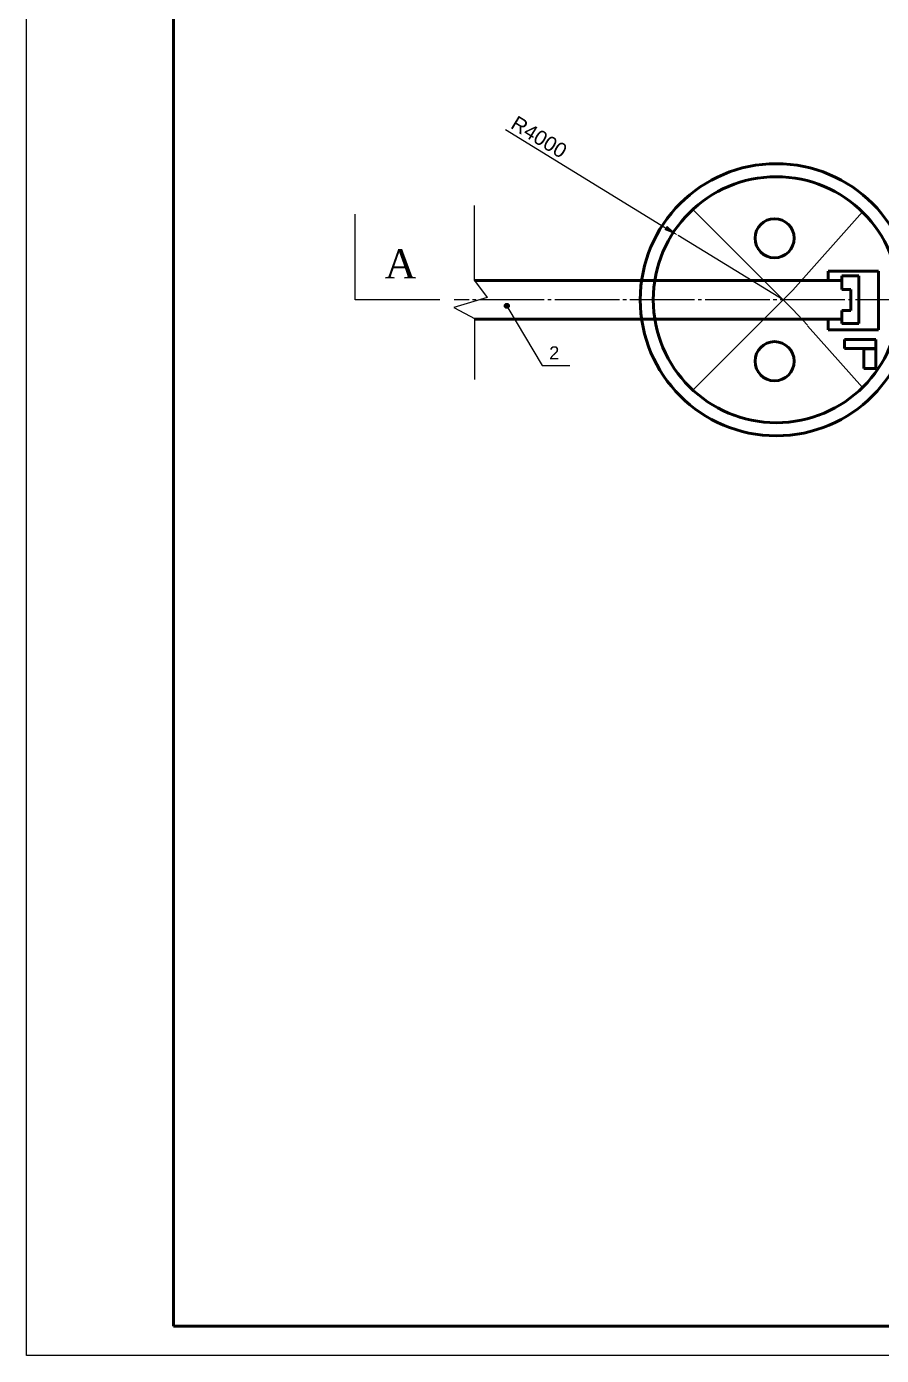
# Model space of a CAD drawing. Header units: millimetres. Extents: x 2139 to 2733, y 1509 to 1929.
# Drawn here: x 2139 to 2284.6, y 1508.6 to 1734.9 of the extents above; entities that cross this region are included whole.
import ezdxf

# ---------------------------------------------------------------- set-up
doc = ezdxf.new("R2010")
doc.units = ezdxf.units.MM
doc.linetypes.add('JIS_08_11', pattern=[12.8, 11, -0.6, 0.6, -0.6])
doc.layers.add('中心线', color=7, linetype='JIS_08_11', lineweight=9)
doc.layers.add('设备', color=7, linetype='Continuous', lineweight=50)
doc.layers.add('标注', color=7, linetype='Continuous')
doc.styles.get("Standard").update_dxf_attribs({"font": 'arial.ttf'})
doc.dimstyles.new('ISO-25', dxfattribs={"dimtxt": 2.5, "dimasz": 2.5, "dimexe": 1.25, "dimexo": 0.625, "dimtad": 1, "dimtxsty": 'Standard', "dimcen": 2.5, "dimadec": 0, "dimazin": 0, "dimtfac": 1, "dimtmove": 0, "dimatfit": 3, "dimfxl": 1, "dimarcsym": 0})

# ---------------------------------------------------------------- blocks, each defined once
blk = doc.blocks.new('*U17')
at = {"layer": '中心线', "color": 0, "transparency": 16777216}
blk.add_line((70.18, 0), (-34.78, 0), dxfattribs=at)
blk = doc.blocks.new('*D42')
at = {"layer": 'Defpoints', "color": 0, "transparency": 16777216}
for p in [(2249.99, 1699.36), (2267.85, 1688.41)]:
    blk.add_point(p, dxfattribs=at)
at = {"layer": '标注', "color": 0, "lineweight": -2, "transparency": 16777216}
for p, q in [((2220.58, 1717.4), (2247.86, 1700.67)), ((2267.85, 1688.41), (2249.99, 1699.36))]:
    blk.add_line(p, q, dxfattribs=at)
at = {"layer": '标注', "color": 0, "transparency": 16777216}
blk.add_solid([(2248.08, 1701.02), (2247.65, 1700.31), (2249.99, 1699.36)], dxfattribs=at)
at = {"layer": '标注', "color": 0, "transparency": 16777216, "insert": (2226.31, 1716.12), "char_height": 2.5, "attachment_point": 5, "rotation": 328.4838}
blk.add_mtext('R4000', dxfattribs=at)

msp = doc.modelspace()

# ---------------------------------------------------------------- hatches: boundary and pattern name
at = {"layer": '标注', "lineweight": -3, "true_color": 0x000000}
msp.add_hatch(color=18, dxfattribs=at).paths.add_polyline_path([(2221.219, 1687.37, -1), (2220.4, 1687.37, -1)])

# ---------------------------------------------------------------- linework, layer by layer
for p, q in [((2139.034, 1508.641), (2139.034, 1928.641)), ((2733.034, 1508.641), (2139.034, 1508.641))]:
    msp.add_line(p, q)
at = {"lineweight": 50}
for p, q in [((2164.034, 1513.641), (2164.034, 1923.641)), ((2728.034, 1513.641), (2164.034, 1513.641))]:
    msp.add_line(p, q, dxfattribs=at)
at = {"layer": '标注', "color": 18, "lineweight": -3, "true_color": 0x000000}
for p, q in [((2195.008, 1688.412), (2195.008, 1702.981)), ((2209.418, 1688.412), (2195.008, 1688.412)), ((2221.008, 1687.036), (2226.852, 1677.243)), ((2226.852, 1677.243), (2231.565, 1677.243))]:
    msp.add_line(p, q, dxfattribs=at)
msp.add_circle((2220.809, 1687.37), 0.409, dxfattribs=at)
msp.add_point((2221.008, 1687.036), dxfattribs=at)
msp.add_point((2221.008, 1687.036), dxfattribs=at)
msp.add_point((2221.008, 1687.036), dxfattribs=at)
msp.add_point((2221.008, 1687.036), dxfattribs=at)
at = {"layer": '设备', "color": 18, "lineweight": -3, "true_color": 0x000000}
for p, q in [((2215.327, 1691.712), (2215.327, 1704.484)), ((2252.478, 1703.783), (2269.499, 1686.762)), ((2269.499, 1690.062), (2281.367, 1703.369)), ((2215.327, 1691.712), (2217.458, 1688.784)), ((2217.458, 1688.784), (2211.806, 1687.102)), ((2252.478, 1673.041), (2269.499, 1690.062)), ((2211.806, 1687.102), (2215.414, 1685.18)), ((2269.499, 1686.762), (2271.997, 1684.107)), ((2215.327, 1685.112), (2215.327, 1674.848)), ((2271.997, 1683.962), (2281.367, 1673.456)), ((2260.244, 1680.807), (2252.478, 1673.041))]:
    msp.add_line(p, q, dxfattribs=at)
at = {"layer": '设备', "color": 18, "lineweight": 50, "true_color": 0x000000}
for p, q in [((2284.129, 1693.262), (2275.541, 1693.262)), ((2275.541, 1693.262), (2275.541, 1691.712)), ((2284.129, 1688.384), (2284.129, 1693.262)), ((2277.885, 1691.712), (2215.327, 1691.712)), ((2277.885, 1692.495), (2280.731, 1692.495)), ((2277.885, 1692.495), (2277.885, 1690.169)), ((2280.731, 1692.495), (2280.74, 1691.712)), ((2280.74, 1691.712), (2280.74, 1685.112)), ((2280.74, 1691.712), (2280.74, 1684.352)), ((2277.885, 1690.169), (2279.419, 1690.169)), ((2279.419, 1690.169), (2279.419, 1686.599)), ((2284.129, 1688.384), (2284.129, 1683.285)), ((2277.885, 1686.599), (2277.885, 1684.352)), ((2277.885, 1686.599), (2279.419, 1686.599)), ((2277.885, 1685.112), (2215.327, 1685.112)), ((2275.541, 1683.285), (2275.541, 1685.112)), ((2280.74, 1684.352), (2277.885, 1684.352)), ((2284.129, 1683.285), (2275.541, 1683.285)), ((2278.297, 1680.125), (2278.297, 1681.65)), ((2278.297, 1681.65), (2283.666, 1681.65)), ((2283.666, 1681.65), (2283.666, 1680.125)), ((2283.666, 1680.125), (2278.297, 1680.125)), ((2281.602, 1676.682), (2281.602, 1680.076)), ((2281.602, 1680.076), (2283.676, 1680.076)), ((2283.676, 1680.076), (2283.676, 1676.682)), ((2283.676, 1676.682), (2281.602, 1676.682))]:
    msp.add_line(p, q, dxfattribs=at)
at = {"layer": '设备'}
for centre, radius in [((2266.705, 1688.412), 23.165), ((2266.705, 1688.412), 20.944), ((2266.413, 1698.883), 3.333), ((2266.413, 1677.941), 3.333)]:
    msp.add_circle(centre, radius, dxfattribs=at)

# ---------------------------------------------------------------- block references
at = {"layer": '中心线', "color": 18, "true_color": 0x000000}
msp.add_blockref('*U17', (2246.606, 1688.412), dxfattribs=at)

# ---------------------------------------------------------------- texts
at = {"layer": '标注', "color": 18, "lineweight": -3, "true_color": 0x000000}
for s, insert, char_height, width, attachment_point in [('{\\fTimes New Roman|b0|i0|c238|p18;A}', (2200.013, 1696.986), 4.95, 11.44239, 1), ('2', (2228.04, 1678.276), 2.2, 4.26681, 7)]:
    msp.add_mtext(s, dxfattribs=dict(at, insert=insert, char_height=char_height, width=width, attachment_point=attachment_point))

# ---------------------------------------------------------------- dimensions: what is measured, and where the dimension line sits
at = {"layer": '标注'}
dim = msp.add_radius_dim(center=(2267.849, 1688.412), mpoint=(2249.994, 1699.361), text='R4000', dimstyle='ISO-25', dxfattribs=at)
dim.commit()
dim.dimension.update_dxf_attribs({"geometry": '*D42', "text_midpoint": (2225.312, 1714.495), "dimtype": 164})

doc.saveas('drawing.dxf')
